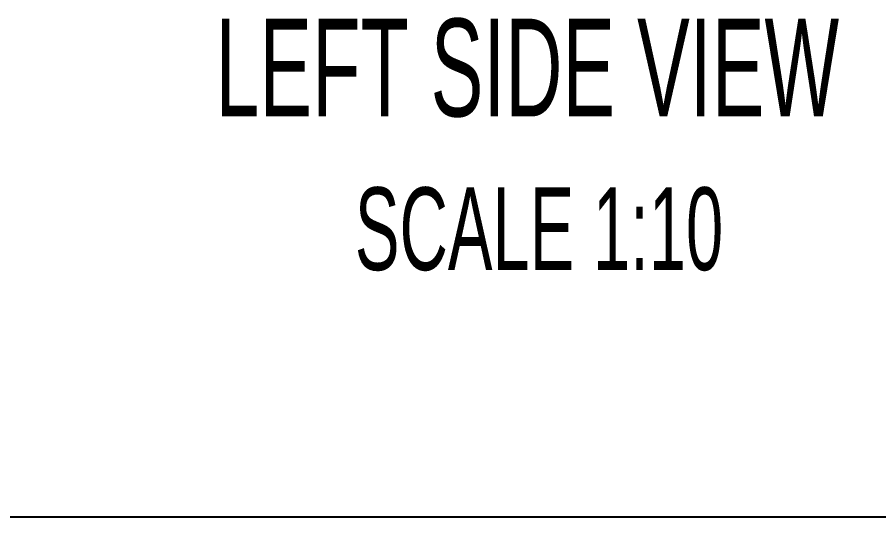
# Paper-space layout 'Sheet7' of a CAD drawing. Header units: millimetres. Extents: x 0 to 420, y 0 to 300.
# Drawn here: x 380.85 to 402.9, y 41 to 53.78 of the extents above; entities that cross this region are included whole.
import ezdxf
from ezdxf.enums import TextEntityAlignment as Align

# ---------------------------------------------------------------- set-up
doc = ezdxf.new("R2010")
doc.units = ezdxf.units.MM
doc.layers.add('DIMS', color=7, linetype='Continuous')
doc.styles.add('SLDTEXTSTYLE0', font='TXT', dxfattribs={"width": 0.605})

# ---------------------------------------------------------------- blocks, each defined once
blk = doc.blocks.new('Title Block OSS Basic with PropInfo A3_v03_1')
at = {"color": 7, "linetype": 'Continuous', "lineweight": 25}
blk.add_line((227.7728947943335, 255.0588188415051), (525.7728947943335, 255.0588188415051), dxfattribs=at)
at = {"color": 7, "linetype": 'Continuous', "lineweight": 0, "style": 'SLDTEXTSTYLE0', "width": 0.605, "flags": 2}
for tag, height, p in [('AUTOATTR13', 5, (320.3032557941411, 251.4117741585773)), ('AUTOATTR14', 5, (320.3375430680251, 243.3295831228859)), ('AUTOATTR15', 5, (320.6478726952708, 235.4521572369879)), ('AUTOATTR4', 5, (436.0816133348242, 221.9148973843365)), ('AUTOATTR2', 5, (466.705992716867, 221.9602109264341)), ('AUTOATTR12', 4, (273.8037478943185, 221.6083199766375)), ('AUTOATTR5', 4, (368.9031174405947, 221.6366305962629)), ('AUTOATTR6', 5, (354.7212191426938, 210.7455911788393)), ('AUTOATTR7', 5, (400.49077379972, 210.8855212239845)), ('AUTOATTR3', 5, (436.0922252532836, 210.8855212239845)), ('AUTOATTR0', 5, (488.9647484057526, 210.7752171897869))]:
    blk.add_attdef(tag, text='', height=height, dxfattribs=at).set_placement(p, align=Align.TOP_CENTER)
at = {"color": 7, "linetype": 'Continuous', "lineweight": 0, "style": 'SLDTEXTSTYLE0', "width": 0.605}
for tag, height, p in [('DOCUMENT_NO.', 5, (436.0816133348242, 221.9148973843365)), ('DOC._VER.', 5, (466.705992716867, 221.9602109264341)), ('ORIGINATOR', 4, (368.9031174405947, 221.6366305962629)), ('MATERIAL_NO.', 5, (354.7212191426938, 210.7455911788393)), ('PLANT', 5, (400.49077379972, 210.8855212239845)), ('RELEASE_DATE', 5, (436.0922252532836, 210.8855212239845)), ('REASON_FOR_ISSUE', 5, (488.9647484057526, 210.7752171897869)), ('AUTOATTR16', 5, (510.717301285889, 198.4736062412283))]:
    blk.add_attdef(tag, text='', height=height, dxfattribs=at).set_placement(p, align=Align.TOP_CENTER)
at = {"color": 7, "linetype": 'Continuous', "lineweight": 0, "style": 'SLDTEXTSTYLE0', "width": 0.605, "flags": 2}
blk.add_attdef('AUTOATTR17', text='', height=5, dxfattribs=at).set_placement((449.6538485375042, 198.5199915632949), align=Align.TOP_RIGHT)
at = {"color": 7, "linetype": 'Continuous', "lineweight": 0, "flags": 2}
for tag in ['AUTOATTR1', 'AUTOATTR8', 'AUTOATTR10', 'AUTOATTR11']:
    blk.add_attdef(tag, (0, 0), '', height=2.5, dxfattribs=at)
at = {"color": 7, "linetype": 'Continuous', "lineweight": 0}
blk.add_attdef('ECO_NO.', (0, 0), '', height=2.5, dxfattribs=at)

psp = doc.layouts.new('Sheet7')

# ---------------------------------------------------------------- block references
at = {"color": 7, "linetype": 'Continuous', "xscale": 0.5, "yscale": 0.5, "zscale": 0.5}
psp.add_blockref('Title Block OSS Basic with PropInfo A3_v03_1', (147.1135526028333, -86.52940942075263), dxfattribs=at)

# ---------------------------------------------------------------- texts
at = {"layer": 'DIMS', "attachment_point": 2, "style": 'SLDTEXTSTYLE0'}
for s, insert, char_height in [('LEFT SIDE VIEW', (393.9012078236917, 53.74526307492472), 2.5), ('SCALE 1:10', (394.2024212932964, 49.42889826394055), 2.116666666666666)]:
    psp.add_mtext(s, dxfattribs=dict(at, insert=insert, char_height=char_height))

doc.saveas('drawing.dxf')
